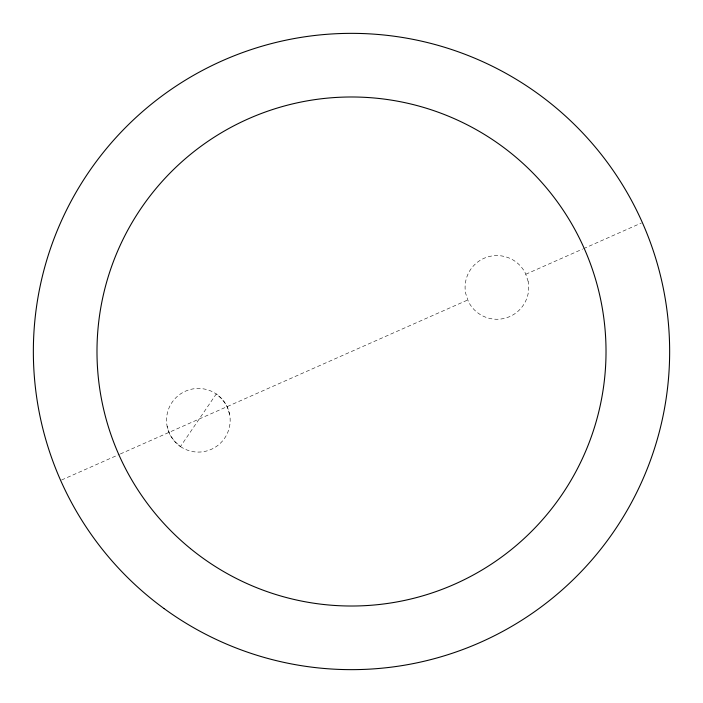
<?xml version="1.0" encoding="UTF-8"?>
<svg xmlns="http://www.w3.org/2000/svg" width="703" height="703" viewBox="0 0 703 703"><rect width="100%" height="100%" fill="white"/><g stroke="black" fill="none" stroke-linecap="round" stroke-linejoin="round"><path stroke-width="0.53" stroke-dasharray="3.52 2.64" d="M61.636 479.982L119.361 454.393M120.354 453.953L467.82 299.944M525.782 274.249L582.576 249.082M583.569 248.634L641.364 223.018M229.609 414.331L227.007 406.439L222.456 399.497L216.26 393.97L180.451 446.563L174.256 441.036L169.695 434.094L167.094 426.203M528.164 281.481L525.563 273.599A31.811 31.811 0 0 0 465.65 293.353L468.251 301.244A31.811 31.811 0 0 0 528.164 281.481M180.451 446.563A31.811 31.811 0 0 0 230.083 422.626A31.811 31.811 0 0 0 184.529 391.615A31.811 31.811 0 0 0 180.451 446.563"/><path stroke-width="1.05" d="M164.071 608.578A318.151 318.151 0 0 0 667.85 385.279A318.151 318.151 0 0 0 222.579 60.643A318.151 318.151 0 0 0 164.071 608.578M190.495 548.621A254.521 254.521 0 0 0 602.717 392.371A254.521 254.521 0 0 0 261.288 113.508A254.521 254.521 0 0 0 190.495 548.621"/></g></svg>
